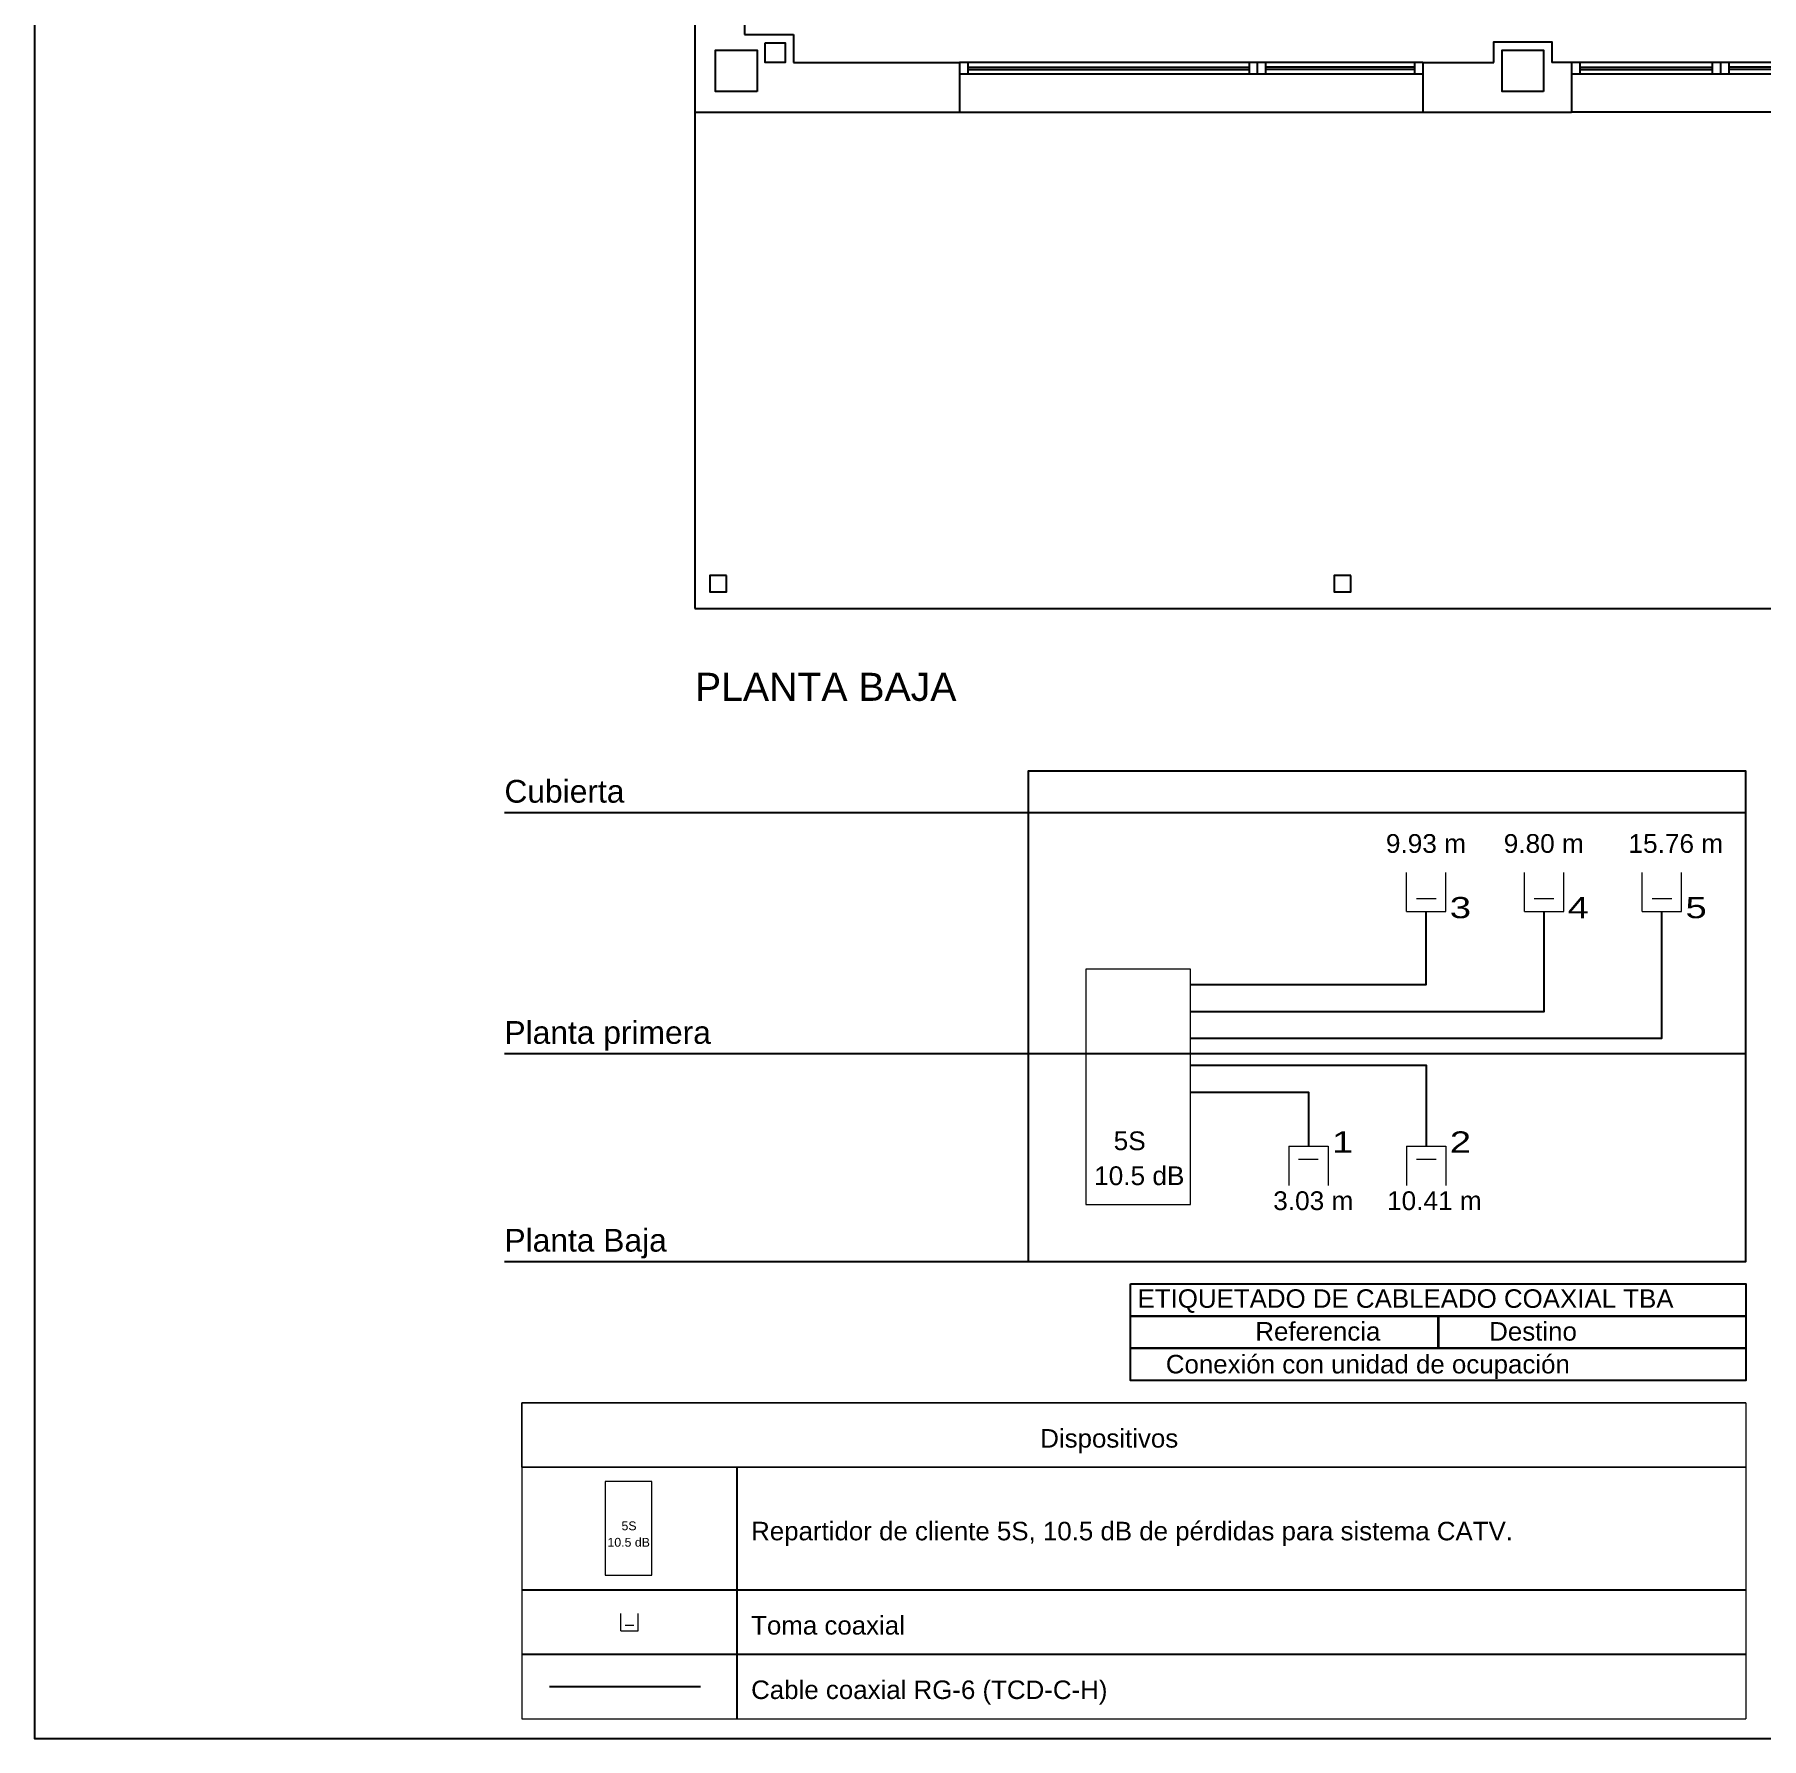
# Model space of a CAD drawing. Header units: millimetres. Extents: x 441156 to 441876, y 4514765 to 4515211.
# Drawn here: x 441501.57 to 441512.01, y 4515133.81 to 4515144.11 of the extents above; entities that cross this region are included whole.
import ezdxf
from ezdxf.enums import TextEntityAlignment as Align

# ---------------------------------------------------------------- set-up
doc = ezdxf.new("R2010")
doc.units = ezdxf.units.MM
doc.layers.add('01_cartela', color=6, linetype='Continuous', plot=False)
for name, color, linetype in [('01_mono BAJA', 2, 'Continuous'), ('01_solar térmico', 3, 'Continuous'), ('01_textos', 7, 'Continuous'), ('BORDE-A1', 4, 'Continuous'), ('CALEFAC_NOTAS', 7, 'Continuous'), ('VENTILACIÓN NOTAS', 7, 'Continuous')]:
    doc.layers.add(name, color=color, linetype=linetype)
doc.layers.add('FPL_PLANO_LEYENDA_ESQ_TBA_COAX_ESPANYA', color=7, linetype='Continuous', lineweight=0)
doc.layers.add('FPL_PLANO_TBA_COAX_ESPANYA', color=7, linetype='Continuous', lineweight=0)
doc.styles.add('CYPETXT_romans', font='arial.ttf', dxfattribs={"height": 0.2})
doc.styles.add('Estilo1', font='swissel.ttf')
doc.styles.add('NIEVES2', font='sanss___.ttf')

# ---------------------------------------------------------------- blocks, each defined once
blk = doc.blocks.new('A$C6A825EFA')
at = {"layer": '01_mono BAJA', "color": 254}
for p, q in [((0, 7.005, 0), (0, 3, 0)), ((0.3, 4.705, 0), (0.3, 3.47, 0)), ((0.3, 3.47, 0), (0.595, 3.47, 0)), ((0.595, 3.47, 0), (0.595, 3.3, 0)), ((0.595, 3.3, 0), (1.6, 3.3, 0)), ((1.6, 3.3, 0), (1.6, 3, 0)), ((4.4, 3.3, 0), (1.6, 3.3, 0)), ((1.65, 3.3, 0), (1.65, 3.23, 0)), ((1.65, 3.272, 0), (3.35, 3.272, 0)), ((1.65, 3.258, 0), (3.35, 3.258, 0)), ((3.35, 3.3, 0), (3.35, 3.23, 0)), ((3.4, 3.3, 0), (3.4, 3.23, 0)), ((3.45, 3.3, 0), (3.45, 3.23, 0)), ((4.35, 3.272, 0), (3.45, 3.272, 0)), ((4.35, 3.258, 0), (3.45, 3.258, 0)), ((4.35, 3.3, 0), (4.35, 3.23, 0)), ((4.4, 3.3, 0), (4.4, 3, 0)), ((4.4, 3.3, 0), (4.83, 3.3, 0)), ((5.3, 3.3, 0), (5.18, 3.3, 0)), ((7.2, 3.3, 0), (5.3, 3.3, 0)), ((5.3, 3.3, 0), (5.3, 3, 0)), ((5.35, 3.3, 0), (5.35, 3.23, 0)), ((5.35, 3.272, 0), (6.15, 3.272, 0)), ((5.35, 3.258, 0), (6.15, 3.258, 0)), ((6.15, 3.3, 0), (6.15, 3.23, 0)), ((6.2, 3.3, 0), (6.2, 3.23, 0)), ((6.25, 3.3, 0), (6.25, 3.23, 0)), ((7.15, 3.272, 0), (6.25, 3.272, 0)), ((7.15, 3.258, 0), (6.25, 3.258, 0)), ((4.4, 3.23, 0), (1.6, 3.23, 0)), ((7.2, 3.23, 0), (5.3, 3.23, 0)), ((0, 3, 0), (1.6, 3, 0)), ((0, 3), (0, 0, 0)), ((1.6, 3, 0), (4.4, 3, 0)), ((4.4, 3, 0), (5.3, 3, 0)), ((7.2, 3, 0), (5.3, 3, 0)), ((0, 0, 0), (15.7, 0, 0))]:
    blk.add_line(p, q, dxfattribs=at)
for points in [[(0.375, 3.125), (0.125, 3.125), (0.125, 3.375), (0.375, 3.375), (0.375, 3.125)], [(5.13, 3.125), (4.88, 3.125), (4.88, 3.375), (5.13, 3.375), (5.13, 3.125)], [(3.965, 0.2), (3.865, 0.2), (3.865, 0.1), (3.965, 0.1)]]:
    blk.add_lwpolyline(points, close=True, dxfattribs=at)
at = {"layer": '01_mono BAJA', "color": 254, "elevation": 0}
for points in [[(0.425, 3.42), (0.545, 3.42), (0.545, 3.3), (0.425, 3.3)], [(0.19, 0.2), (0.09, 0.2), (0.09, 0.1), (0.19, 0.1)]]:
    blk.add_lwpolyline(points, close=True, dxfattribs=at)
at = {"layer": '01_mono BAJA', "color": 254}
blk.add_lwpolyline([(4.83, 3.3), (4.83, 3.425), (5.18, 3.425), (5.18, 3.3)], dxfattribs=at)

msp = doc.modelspace()

# ---------------------------------------------------------------- linework, layer by layer
at = {"layer": '01_cartela', "color": 3}
msp.add_lwpolyline([(441501.57328119, 4515155.34750872), (441501.57328119, 4515133.8124847), (441532.21126925, 4515133.8124847), (441532.21126925, 4515155.34750872)], close=True, dxfattribs=at)
at = {"layer": '01_solar térmico', "color": 202}
msp.add_lwpolyline([(441504.68765636, 4515134.12705465), (441505.6002101, 4515134.12705465)], dxfattribs=at)
at = {"layer": 'BORDE-A1', "ltscale": 0.01}
for points in [[(441508.56265172, 4515138.37122348), (441509.98765172, 4515138.37122348), (441509.98765172, 4515138.81126573)], [(441508.56265172, 4515138.20836634), (441510.70015172, 4515138.20836634), (441510.70015172, 4515138.81126573)], [(441508.56265172, 4515138.04550919), (441511.41265172, 4515138.04550919), (441511.41265172, 4515138.81126573)], [(441508.56265172, 4515137.88265205), (441509.98765172, 4515137.88265205), (441509.98765172, 4515137.39408062)], [(441508.56265172, 4515137.71979491), (441509.27515172, 4515137.71979491), (441509.27515172, 4515137.39408062)]]:
    msp.add_lwpolyline(points, dxfattribs=at)
at = {"layer": 'CALEFAC_NOTAS', "color": 7}
for p, q in [((441504.41431838, 4515139.41109587), (441511.91931838, 4515139.41109587)), ((441504.41431838, 4515137.9528948), (441511.91931838, 4515137.9528948)), ((441504.41431838, 4515136.6967345), (441511.91931838, 4515136.6967345))]:
    msp.add_line(p, q, dxfattribs=at)
msp.add_lwpolyline([(441507.58098505, 4515136.6967345), (441511.91931838, 4515136.6967345), (441511.91931838, 4515139.66104037), (441507.58098505, 4515139.66104037), (441507.58098505, 4515136.6967345)], close=True, dxfattribs=at)
at = {"layer": 'FPL_PLANO_LEYENDA_ESQ_TBA_COAX_ESPANYA', "lineweight": 9}
for p, q in [((441508.1993833, 4515136.5611795), (441511.91931838, 4515136.5611795)), ((441508.1993833, 4515136.5611795), (441508.1993833, 4515135.9769295)), ((441511.91931838, 4515136.5611795), (441511.91931838, 4515135.9769295)), ((441508.1993833, 4515135.9769295), (441511.91931838, 4515135.9769295)), ((441504.51881838, 4515135.8413745), (441511.91931838, 4515135.8413745)), ((441504.51881838, 4515135.8413745), (441504.51881838, 4515133.9318745)), ((441511.91931838, 4515135.8413745), (441511.91931838, 4515133.9318745)), ((441504.51881838, 4515135.4518745), (441511.91931838, 4515135.4518745)), ((441504.51881838, 4515133.9318745), (441511.91931838, 4515133.9318745))]:
    msp.add_line(p, q, dxfattribs=at)
at = {"layer": 'FPL_PLANO_LEYENDA_ESQ_TBA_COAX_ESPANYA'}
for p, q in [((441505.11731838, 4515134.46225748), (441505.11731838, 4515134.5683745)), ((441505.2234354, 4515134.46225748), (441505.2234354, 4515134.5683745)), ((441505.11731838, 4515134.46225748), (441505.2234354, 4515134.46225748)), ((441505.14384764, 4515134.49762982), (441505.19690615, 4515134.49762982))]:
    msp.add_line(p, q, dxfattribs=at)
at = {"layer": 'FPL_PLANO_LEYENDA_ESQ_TBA_COAX_ESPANYA', "color": 9, "true_color": 0xc0c0c0}
msp.add_lwpolyline([(441511.91931838, 4515135.8413745), (441504.51881838, 4515135.8413745)], dxfattribs=at)
at = {"layer": 'FPL_PLANO_LEYENDA_ESQ_TBA_COAX_ESPANYA', "color": 254, "true_color": 0xdad7d3}
for points in [[(441504.51881838, 4515135.8413745), (441511.91931838, 4515135.8413745), (441511.91931838, 4515135.4518745), (441504.51881838, 4515135.4518745)], [(441504.51881838, 4515134.3213745), (441511.91931838, 4515134.3213745), (441511.91931838, 4515134.3213745), (441504.51881838, 4515134.3213745)]]:
    msp.add_lwpolyline(points, close=True, dxfattribs=at)
at = {"layer": 'FPL_PLANO_LEYENDA_ESQ_TBA_COAX_ESPANYA'}
msp.add_lwpolyline([(441505.30529711, 4515135.3663745), (441505.02231838, 4515135.3663745), (441505.02231838, 4515134.80041706), (441505.30529711, 4515134.80041706), (441505.30529711, 4515135.3663745)], close=True, dxfattribs=at)
at = {"layer": 'FPL_PLANO_TBA_COAX_ESPANYA'}
for p, q in [((441509.86890172, 4515138.81126573), (441509.86890172, 4515139.04876573)), ((441510.10640172, 4515138.81126573), (441510.10640172, 4515139.04876573)), ((441510.58140172, 4515138.81126573), (441510.58140172, 4515139.04876573)), ((441510.81890172, 4515138.81126573), (441510.81890172, 4515139.04876573)), ((441511.29390172, 4515138.81126573), (441511.29390172, 4515139.04876573)), ((441511.53140172, 4515138.81126573), (441511.53140172, 4515139.04876573)), ((441509.92827672, 4515138.8904324), (441510.04702672, 4515138.8904324)), ((441510.64077672, 4515138.8904324), (441510.75952672, 4515138.8904324)), ((441511.35327672, 4515138.8904324), (441511.47202672, 4515138.8904324)), ((441509.86890172, 4515138.81126573), (441510.10640172, 4515138.81126573)), ((441510.58140172, 4515138.81126573), (441510.81890172, 4515138.81126573)), ((441511.29390172, 4515138.81126573), (441511.53140172, 4515138.81126573)), ((441509.15640172, 4515137.39408062), (441509.39390172, 4515137.39408062)), ((441509.15640172, 4515137.39408062), (441509.15640172, 4515137.15658062)), ((441509.39390172, 4515137.39408062), (441509.39390172, 4515137.15658062)), ((441509.86890172, 4515137.39408062), (441510.10640172, 4515137.39408062)), ((441509.86890172, 4515137.39408062), (441509.86890172, 4515137.15658062)), ((441510.10640172, 4515137.39408062), (441510.10640172, 4515137.15658062)), ((441509.21577672, 4515137.31491395), (441509.33452672, 4515137.31491395)), ((441509.92827672, 4515137.31491395), (441510.04702672, 4515137.31491395))]:
    msp.add_line(p, q, dxfattribs=at)
msp.add_lwpolyline([(441508.56265172, 4515138.46380737), (441507.92931838, 4515138.46380737), (441507.92931838, 4515137.0407687), (441508.56265172, 4515137.0407687), (441508.56265172, 4515138.46380737)], close=True, dxfattribs=at)
at = {"layer": 'VENTILACIÓN NOTAS', "color": 5}
for p, q in [((441508.1993833, 4515136.3664295), (441511.91931838, 4515136.3664295)), ((441510.06167157, 4515136.3664295), (441510.06167157, 4515136.1716795)), ((441508.1993833, 4515136.1716795), (441511.91931838, 4515136.1716795)), ((441505.82031838, 4515135.4518745), (441505.82031838, 4515134.3213745)), ((441504.51881838, 4515134.7108745), (441511.91931838, 4515134.7108745)), ((441504.51881838, 4515134.3213745), (441511.91931838, 4515134.3213745)), ((441505.82031838, 4515134.3213745), (441505.82031838, 4515133.9318745))]:
    msp.add_line(p, q, dxfattribs=at)
for points in [[(441508.1993833, 4515136.5611795), (441511.91931838, 4515136.5611795), (441511.91931838, 4515136.3664295), (441508.1993833, 4515136.3664295)], [(441508.1993833, 4515136.3664295), (441510.05935084, 4515136.3664295), (441510.05935084, 4515136.1716795), (441508.1993833, 4515136.1716795)], [(441510.05935084, 4515136.3664295), (441511.91931838, 4515136.3664295), (441511.91931838, 4515136.1716795), (441510.05935084, 4515136.1716795)], [(441508.1993833, 4515136.1716795), (441511.91931838, 4515136.1716795), (441511.91931838, 4515135.9769295), (441508.1993833, 4515135.9769295)]]:
    msp.add_lwpolyline(points, close=True, dxfattribs=at)

# ---------------------------------------------------------------- block references
at = {"layer": '01_mono BAJA'}
msp.add_blockref('A$C6A825EFA', (441505.56633432, 4515140.64417545), dxfattribs=at)

# ---------------------------------------------------------------- texts
at = {"layer": '01_textos', "color": 5, "style": 'Estilo1'}
msp.add_text('PLANTA BAJA', height=0.1697265748, dxfattribs=at).set_placement((441505.56633406, 4515140.08570042, -0.00000053))
for s, height, p in [('ETIQUETADO DE CABLEADO COAXIAL TBA', 0.1119292596, (441508.2421333, 4515136.38247716)), ('Referencia', 0.11192926, (441508.95423263, 4515136.18422664)), ('Destino', 0.11192926, (441510.36810084, 4515136.18422664)), ('Conexión con unidad de ocupación', 0.1119292596, (441508.4131333, 4515135.98598775)), ('Dispositivos', 0.1119292596, (441507.65381838, 4515135.5373745)), ('Repartidor de cliente 5S, 10.5 dB de pérdidas para sistema CATV.', 0.1119292596, (441505.90581838, 4515134.9768745)), ('Toma coaxial', 0.1119292596, (441505.90581838, 4515134.4068745)), ('Cable coaxial RG-6 (TCD-C-H)', 0.1119292596, (441505.90581838, 4515134.0173745))]:
    msp.add_text(s, height=height, dxfattribs=at).set_placement(p, align=Align.BOTTOM_LEFT)
at = {"layer": 'FPL_PLANO_LEYENDA_ESQ_TBA_COAX_ESPANYA', "style": 'CYPETXT_romans'}
for s, p in [(' 5S ', (441505.10146306, 4515135.05516883)), ('10.5 dB', (441505.03718221, 4515134.95587805))]:
    msp.add_text(s, height=0.053333333, dxfattribs=at).set_placement(p, align=Align.BOTTOM_LEFT)
at = {"layer": 'VENTILACIÓN NOTAS', "color": 5, "style": 'NIEVES2'}
for s, height, p in [('Cubierta', 0.13739996, (441504.41431838, 4515139.47024834)), ('Planta primera', 0.1373999596, (441504.41431838, 4515138.01204727)), ('Planta Baja', 0.1373999596, (441504.41431838, 4515136.75588697))]:
    msp.add_text(s, height=height, dxfattribs=at).set_placement(p)
for s, p in [('9.93 m', (441509.74361968, 4515139.1326824)), ('9.80 m', (441510.45611968, 4515139.1326824)), ('15.76 m', (441511.21044202, 4515139.1326824)), (' 5S ', (441508.05374229, 4515137.33517044)), ('10.5 dB', (441507.97964229, 4515137.12405933)), ('3.03 m', (441509.06249872, 4515136.97305057)), ('10.41 m', (441509.75053169, 4515136.97305057))]:
    msp.add_text(s, height=0.113354967, dxfattribs=at).set_placement(p, align=Align.BOTTOM_LEFT)
at = {"layer": 'VENTILACIÓN NOTAS', "color": 5, "style": 'NIEVES2', "width": 1.311254}
for s, p, p2 in [('3', (441510.13015172, 4515138.7716824), (441510.25840172, 4515138.7716824)), ('4', (441510.84265172, 4515138.7716824), (441510.97090172, 4515138.7716824)), ('5', (441511.55515172, 4515138.7716824), (441511.68340172, 4515138.7716824)), ('1', (441509.41765172, 4515137.35449729), (441509.54590172, 4515137.35449729)), ('2', (441510.13015172, 4515137.35449729), (441510.25840172, 4515137.35449729))]:
    msp.add_text(s, height=0.12823996, dxfattribs=at).set_placement(p, p2, align=Align.FIT)

doc.saveas('drawing.dxf')
